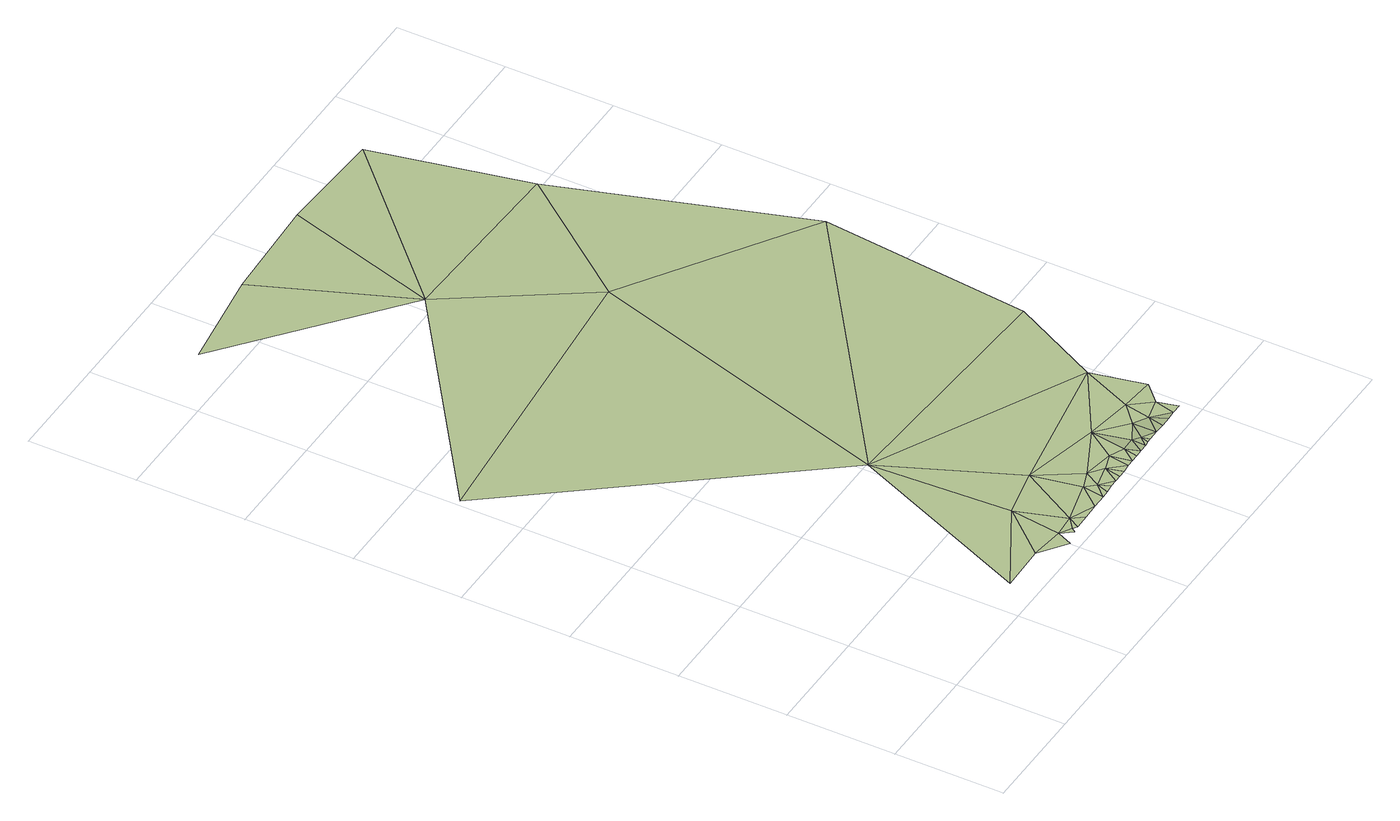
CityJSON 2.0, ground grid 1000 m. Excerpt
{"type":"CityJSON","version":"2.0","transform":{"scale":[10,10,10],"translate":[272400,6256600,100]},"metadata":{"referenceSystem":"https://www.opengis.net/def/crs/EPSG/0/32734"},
"CityObjects":{
"terrain1":{"type":"TINRelief","geometry":[{"type":"CompositeSurface","lod":"1","boundaries":[[[0,1,2]],[[3,2,4]],[[0,2,3]],[[0,5,1]],[[3,6,7]],[[3,7,8]],[[8,0,3]],[[8,7,9]],[[8,9,10]],[[8,10,11]],[[0,8,12]],[[13,8,11]],[[0,12,5]],[[12,8,13]],[[13,11,14]],[[14,15,16]],[[13,14,16]],[[17,16,15]],[[13,18,12]],[[19,5,20]],[[13,16,18]],[[17,21,16]],[[21,22,16]],[[18,16,22]],[[21,23,22]],[[23,24,22]],[[22,25,18]],[[22,24,26]],[[18,27,12]],[[26,25,22]],[[28,25,26]],[[25,27,18]],[[28,29,25]],[[12,30,5]],[[28,31,29]],[[19,20,32]],[[31,33,29]],[[25,29,27]],[[29,33,34]],[[33,35,34]],[[27,29,34]],[[36,35,37]],[[36,34,35]],[[36,37,38]],[[30,12,27]],[[38,39,36]],[[34,40,27]],[[34,36,40]],[[41,32,42]],[[40,36,39]],[[27,40,43]],[[40,39,44]],[[39,45,44]],[[46,44,45]],[[40,44,43]],[[47,44,46]],[[30,27,43]],[[47,48,44]],[[43,44,48]],[[5,30,49]],[[48,47,50]],[[43,48,51]],[[51,30,43]],[[52,42,32]],[[20,5,53]],[[49,53,5]],[[32,20,54]],[[52,32,55]],[[54,55,32]],[[53,54,20]]]}]}
},
"vertices":[
[208,67,8],[128,23,8],[171,24,8],[202,20,8],[196,6,8],[204,197,6],[210,10,8],[213,14,8],[223,22,8],[217,11,8],[231,11,8],[246,12,8],[254,77,8],[263,32,8],[260,12,8],[267,12,8],[271,23,8],[275,13,8],[279,38,8],[2,459,7],[291,486,6],[282,13,8],[292,28,8],[289,13,8],[296,13,8],[307,33,8],[304,14,8],[327,61,7],[311,14,8],[321,27,8],[391,101,7],[318,14,8],[213,611,3],[325,14,8],[335,28,7],[333,14,8],[340,22,8],[338,15,8],[342,15,8],[352,15,8],[353,38,7],[60,733,6],[157,748,3],[371,54,7],[366,30,7],[362,15,8],[372,15,8],[381,16,7],[386,35,7],[434,184,6],[391,16,7],[402,51,7],[255,753,3],[454,378,6],[381,603,6],[353,748,3]
]}
